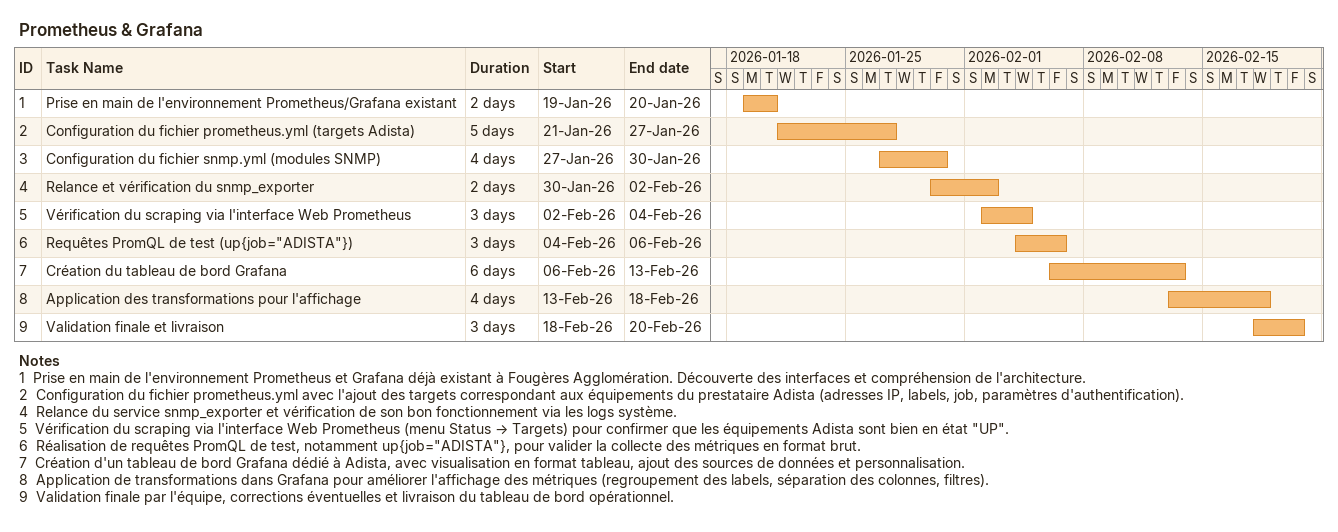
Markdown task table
Prometheus & Grafana

| ID | Task | Duration | Start | Finish |
|---|---|---|---|---|
| 1 | Prise en main de l'environnement Prometheus/Grafana existant | 2d | 2026-01-19 | 2026-01-20 |
| 2 | Configuration du fichier prometheus.yml (targets Adista) | 5d | 2026-01-21 | 2026-01-27 |
| 3 | Configuration du fichier snmp.yml (modules SNMP) | 4d | 2026-01-27 | 2026-01-30 |
| 4 | Relance et vérification du snmp_exporter | 2d | 2026-01-30 | 2026-02-02 |
| 5 | Vérification du scraping via l'interface Web Prometheus | 3d | 2026-02-02 | 2026-02-04 |
| 6 | Requêtes PromQL de test (up{job="ADISTA"}) | 3d | 2026-02-04 | 2026-02-06 |
| 7 | Création du tableau de bord Grafana | 6d | 2026-02-06 | 2026-02-13 |
| 8 | Application des transformations pour l'affichage | 4d | 2026-02-13 | 2026-02-18 |
| 9 | Validation finale et livraison | 3d | 2026-02-18 | 2026-02-20 |

Notes
- 1: Prise en main de l'environnement Prometheus et Grafana déjà existant à Fougères Agglomération. Découverte des interfaces et compréhension de l'architecture.
- 2: Configuration du fichier prometheus.yml avec l'ajout des targets correspondant aux équipements du prestataire Adista (adresses IP, labels, job, paramètres d'authentification).
- 4: Relance du service snmp_exporter et vérification de son bon fonctionnement via les logs système.
- 5: Vérification du scraping via l'interface Web Prometheus (menu Status → Targets) pour confirmer que les équipements Adista sont bien en état "UP".
- 6: Réalisation de requêtes PromQL de test, notamment up{job="ADISTA"}, pour valider la collecte des métriques en format brut.
- 7: Création d'un tableau de bord Grafana dédié à Adista, avec visualisation en format tableau, ajout des sources de données et personnalisation.
- 8: Application de transformations dans Grafana pour améliorer l'affichage des métriques (regroupement des labels, séparation des colonnes, filtres).
- 9: Validation finale par l'équipe, corrections éventuelles et livraison du tableau de bord opérationnel.
